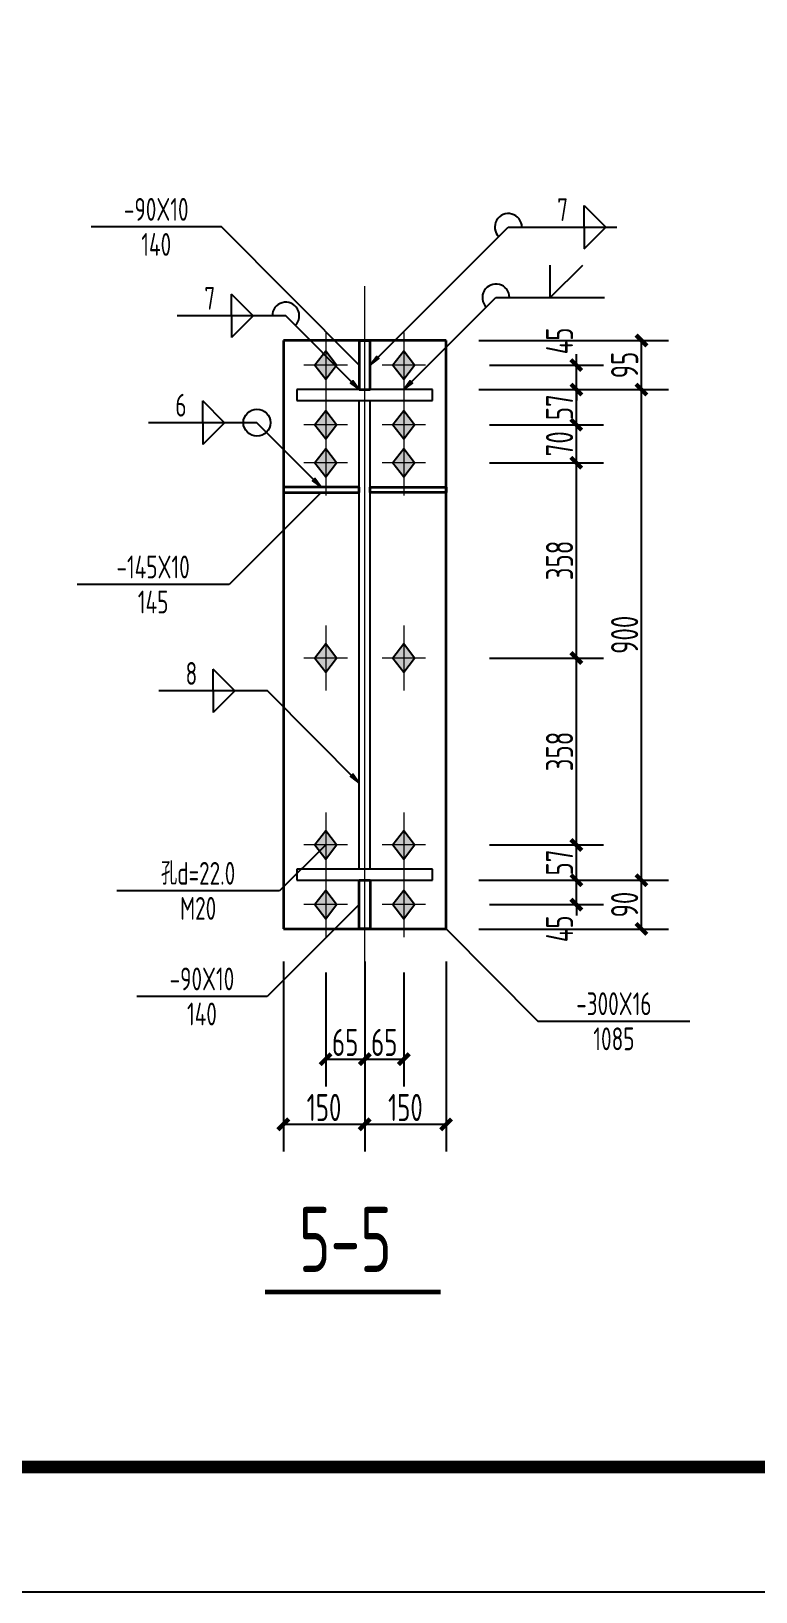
# Model space of a CAD drawing. Extents: x 69728788 to 150676229, y 15322671 to 43663798.
# Drawn here: x 75137929 to 75144606, y 19729393 to 19743778 of the extents above; entities that cross this region are included whole.
import ezdxf
from ezdxf.enums import TextEntityAlignment as Align

# ---------------------------------------------------------------- set-up
doc = ezdxf.new("R2010")
doc.units = 0
doc.header["$LTSCALE"] = 1000
doc.header["$MEASUREMENT"] = 0
doc.linetypes.add('线型6', pattern=[8.75, 5, -1.25, 1.25, -1.25])
doc.layers.get('0').update_dxf_attribs({"linetype": 'CONTINUOUS'})
doc.layers.get('DEFPOINTS').update_dxf_attribs({"linetype": 'CONTINUOUS'})
for name, color, linetype in [('10', 7, 'CONTINUOUS'), ('PUB_TITLE', 4, 'CONTINUOUS'), ('尺寸标注', 253, 'CONTINUOUS'), ('焊缝标注', 253, 'CONTINUOUS'), ('螺栓孔标注', 253, 'CONTINUOUS'), ('钢板标注', 253, 'CONTINUOUS')]:
    doc.layers.add(name, color=color, linetype=linetype)
doc.layers.add('20', color=2, linetype='CONTINUOUS', lineweight=35)
doc.styles.add('PkpmHz', font='Pkpmeng', dxfattribs={"width": 0.7, "bigfont": 'hztxt'})
doc.styles.add('TSSD_Rein', font='atssdeng.shx', dxfattribs={"width": 0.7, "bigfont": 'atssdchn.shx'})
doc.dimstyles.new('Pkpm_1.00', dxfattribs={"dimtxt": 250, "dimasz": 100, "dimexe": 250, "dimexo": 0.0625, "dimgap": 30, "dimtad": 1, "dimdec": 0, "dimrnd": 5, "dimzin": 0, "dimdsep": 46, "dimtxsty": 'PkpmHz', "dimblk1": 'ARCHTICK', "dimblk2": 'ARCHTICK', "dimsah": 1, "dimcen": 0.09, "dimadec": 0, "dimazin": 0, "dimtfac": 1, "dimtdec": 0, "dimtmove": 2, "dimatfit": 1, "dimfxl": 1, "dimtolj": 1, "dimtzin": 0, "dimarcsym": 0})

# ---------------------------------------------------------------- blocks, each defined once
blk = doc.blocks.new('_ArchTick')
at = {"color": 0, "linetype": 'ByBlock', "const_width": 0.4}
blk.add_lwpolyline([(-0.5, -0.5), (0.5, 0.5)], dxfattribs=at)
blk = doc.blocks.new('*D1142')
at = {"layer": 'DEFPOINTS', "color": 0, "linetype": 'Continuous'}
for p in [(75141752, 19740700), (75142952, 19740700), (75141752, 19740475)]:
    blk.add_point(p, dxfattribs=at)
at = {"layer": '尺寸标注', "color": 0, "linetype": 'Continuous', "lineweight": -2}
for p, q in [((75142952, 19740700), (75142952, 19740800)), ((75142152, 19740700), (75143202, 19740700)), ((75142952, 19740475), (75142952, 19740700)), ((75142152, 19740475), (75143202, 19740475)), ((75142952, 19740475), (75142952, 19740375))]:
    blk.add_line(p, q, dxfattribs=at)
at = {"layer": '尺寸标注', "color": 0, "linetype": 'Continuous', "lineweight": -2, "xscale": 100, "yscale": 100, "zscale": 100}
for p, rotation in [((75142952, 19740700), 270), ((75142952, 19740475), 90)]:
    blk.add_blockref('_ArchTick', p, dxfattribs=dict(at, rotation=rotation))
at = {"layer": '尺寸标注', "color": 0, "linetype": 'Continuous', "insert": (75142797, 19740923), "char_height": 250, "attachment_point": 5, "rotation": 90, "style": 'PkpmHz'}
blk.add_mtext('\\A1;45', dxfattribs=at)
blk = doc.blocks.new('*D1143')
at = {"layer": 'DEFPOINTS', "color": 0, "linetype": 'Continuous'}
for p in [(75141752, 19740475), (75142952, 19740475), (75141752, 19740150)]:
    blk.add_point(p, dxfattribs=at)
at = {"layer": '尺寸标注', "color": 0, "linetype": 'Continuous', "lineweight": -2}
for p, q in [((75142152, 19740475), (75143202, 19740475)), ((75142952, 19740150), (75142952, 19740475)), ((75142152, 19740150), (75143202, 19740150))]:
    blk.add_line(p, q, dxfattribs=at)
at = {"layer": '尺寸标注', "color": 0, "linetype": 'Continuous', "lineweight": -2, "xscale": 100, "yscale": 100, "zscale": 100}
for p, rotation in [((75142952, 19740475), 90), ((75142952, 19740150), 270)]:
    blk.add_blockref('_ArchTick', p, dxfattribs=dict(at, rotation=rotation))
at = {"layer": '尺寸标注', "color": 0, "linetype": 'Continuous', "insert": (75142797, 19740312), "char_height": 250, "attachment_point": 5, "rotation": 90, "style": 'PkpmHz'}
blk.add_mtext('\\A1;57', dxfattribs=at)
blk = doc.blocks.new('*D1144')
at = {"layer": 'DEFPOINTS', "color": 0, "linetype": 'Continuous'}
for p in [(75141752, 19740150), (75142952, 19740150), (75141752, 19739800)]:
    blk.add_point(p, dxfattribs=at)
at = {"layer": '尺寸标注', "color": 0, "linetype": 'Continuous', "lineweight": -2}
for p, q in [((75142152, 19740150), (75143202, 19740150)), ((75142952, 19739800), (75142952, 19740150)), ((75142152, 19739800), (75143202, 19739800))]:
    blk.add_line(p, q, dxfattribs=at)
at = {"layer": '尺寸标注', "color": 0, "linetype": 'Continuous', "lineweight": -2, "xscale": 100, "yscale": 100, "zscale": 100}
for p, rotation in [((75142952, 19740150), 90), ((75142952, 19739800), 270)]:
    blk.add_blockref('_ArchTick', p, dxfattribs=dict(at, rotation=rotation))
at = {"layer": '尺寸标注', "color": 0, "linetype": 'Continuous', "insert": (75142797, 19739975), "char_height": 250, "attachment_point": 5, "rotation": 90, "style": 'PkpmHz'}
blk.add_mtext('\\A1;70', dxfattribs=at)
blk = doc.blocks.new('*D1145')
at = {"layer": 'DEFPOINTS', "color": 0, "linetype": 'Continuous'}
for p in [(75141752, 19735952), (75142952, 19735952), (75141752, 19735727)]:
    blk.add_point(p, dxfattribs=at)
at = {"layer": '尺寸标注', "color": 0, "linetype": 'Continuous', "lineweight": -2}
for p, q in [((75142952, 19735952), (75142952, 19736052)), ((75142152, 19735952), (75143202, 19735952)), ((75142952, 19735727), (75142952, 19735952)), ((75142152, 19735727), (75143202, 19735727)), ((75142952, 19735727), (75142952, 19735627))]:
    blk.add_line(p, q, dxfattribs=at)
at = {"layer": '尺寸标注', "color": 0, "linetype": 'Continuous', "lineweight": -2, "xscale": 100, "yscale": 100, "zscale": 100}
for p, rotation in [((75142952, 19735952), 270), ((75142952, 19735727), 90)]:
    blk.add_blockref('_ArchTick', p, dxfattribs=dict(at, rotation=rotation))
at = {"layer": '尺寸标注', "color": 0, "linetype": 'Continuous', "insert": (75142797, 19735504), "char_height": 250, "attachment_point": 5, "rotation": 90, "style": 'PkpmHz'}
blk.add_mtext('\\A1;45', dxfattribs=at)
blk = doc.blocks.new('*D1146')
at = {"layer": 'DEFPOINTS', "color": 0, "linetype": 'Continuous'}
for p in [(75141752, 19736277), (75142952, 19736277), (75141752, 19735952)]:
    blk.add_point(p, dxfattribs=at)
at = {"layer": '尺寸标注', "color": 0, "linetype": 'Continuous', "lineweight": -2}
for p, q in [((75142152, 19736277), (75143202, 19736277)), ((75142952, 19735952), (75142952, 19736277)), ((75142152, 19735952), (75143202, 19735952))]:
    blk.add_line(p, q, dxfattribs=at)
at = {"layer": '尺寸标注', "color": 0, "linetype": 'Continuous', "lineweight": -2, "xscale": 100, "yscale": 100, "zscale": 100}
for p, rotation in [((75142952, 19736277), 90), ((75142952, 19735952), 270)]:
    blk.add_blockref('_ArchTick', p, dxfattribs=dict(at, rotation=rotation))
at = {"layer": '尺寸标注', "color": 0, "linetype": 'Continuous', "insert": (75142797, 19736115), "char_height": 250, "attachment_point": 5, "rotation": 90, "style": 'PkpmHz'}
blk.add_mtext('\\A1;57', dxfattribs=at)
blk = doc.blocks.new('*D1147')
at = {"layer": 'DEFPOINTS', "color": 0, "linetype": 'Continuous'}
for p in [(75141752, 19739800), (75142952, 19739800), (75141752, 19738000)]:
    blk.add_point(p, dxfattribs=at)
at = {"layer": '尺寸标注', "color": 0, "linetype": 'Continuous', "lineweight": -2}
for p, q in [((75142152, 19739800), (75143202, 19739800)), ((75142952, 19738000), (75142952, 19739800)), ((75142152, 19738000), (75143202, 19738000))]:
    blk.add_line(p, q, dxfattribs=at)
at = {"layer": '尺寸标注', "color": 0, "linetype": 'Continuous', "lineweight": -2, "xscale": 100, "yscale": 100, "zscale": 100}
for p, rotation in [((75142952, 19739800), 90), ((75142952, 19738000), 270)]:
    blk.add_blockref('_ArchTick', p, dxfattribs=dict(at, rotation=rotation))
at = {"layer": '尺寸标注', "color": 0, "linetype": 'Continuous', "insert": (75142797, 19738900), "char_height": 250, "attachment_point": 5, "rotation": 90, "style": 'PkpmHz'}
blk.add_mtext('\\A1;358', dxfattribs=at)
blk = doc.blocks.new('*D1148')
at = {"layer": 'DEFPOINTS', "color": 0, "linetype": 'Continuous'}
for p in [(75141752, 19738000), (75142952, 19738000), (75141752, 19736277)]:
    blk.add_point(p, dxfattribs=at)
at = {"layer": '尺寸标注', "color": 0, "linetype": 'Continuous', "lineweight": -2}
for p, q in [((75142152, 19738000), (75143202, 19738000)), ((75142952, 19736277), (75142952, 19738000)), ((75142152, 19736277), (75143202, 19736277))]:
    blk.add_line(p, q, dxfattribs=at)
at = {"layer": '尺寸标注', "color": 0, "linetype": 'Continuous', "lineweight": -2, "xscale": 100, "yscale": 100, "zscale": 100}
for p, rotation in [((75142952, 19738000), 90), ((75142952, 19736277), 270)]:
    blk.add_blockref('_ArchTick', p, dxfattribs=dict(at, rotation=rotation))
at = {"layer": '尺寸标注', "color": 0, "linetype": 'Continuous', "insert": (75142797, 19737139), "char_height": 250, "attachment_point": 5, "rotation": 90, "style": 'PkpmHz'}
blk.add_mtext('\\A1;358', dxfattribs=at)
blk = doc.blocks.new('*D1149')
at = {"layer": 'DEFPOINTS', "color": 0, "linetype": 'Continuous'}
for p in [(75140642, 19735502), (75141002, 19735502), (75141002, 19734302)]:
    blk.add_point(p, dxfattribs=at)
at = {"layer": '尺寸标注', "color": 0, "linetype": 'Continuous', "lineweight": -2}
for p, q in [((75140642, 19735102), (75140642, 19734052)), ((75141002, 19735102), (75141002, 19734052)), ((75140642, 19734302), (75141002, 19734302))]:
    blk.add_line(p, q, dxfattribs=at)
at = {"layer": '尺寸标注', "color": 0, "linetype": 'Continuous', "lineweight": -2, "xscale": 100, "yscale": 100, "zscale": 100, "rotation": 180}
blk.add_blockref('_ArchTick', (75140642, 19734302), dxfattribs=at)
at = {"layer": '尺寸标注', "color": 0, "linetype": 'Continuous', "lineweight": -2, "xscale": 100, "yscale": 100, "zscale": 100}
blk.add_blockref('_ArchTick', (75141002, 19734302), dxfattribs=at)
at = {"layer": '尺寸标注', "color": 0, "linetype": 'Continuous', "insert": (75140822, 19734457), "char_height": 250, "attachment_point": 5, "style": 'PkpmHz'}
blk.add_mtext('\\A1;65', dxfattribs=at)
blk = doc.blocks.new('*D1150')
at = {"layer": 'DEFPOINTS', "color": 0, "linetype": 'Continuous'}
for p in [(75141002, 19735502), (75141362, 19735502), (75141362, 19734302)]:
    blk.add_point(p, dxfattribs=at)
at = {"layer": '尺寸标注', "color": 0, "linetype": 'Continuous', "lineweight": -2}
for p, q in [((75141002, 19735102), (75141002, 19734052)), ((75141362, 19735102), (75141362, 19734052)), ((75141002, 19734302), (75141362, 19734302))]:
    blk.add_line(p, q, dxfattribs=at)
at = {"layer": '尺寸标注', "color": 0, "linetype": 'Continuous', "lineweight": -2, "xscale": 100, "yscale": 100, "zscale": 100, "rotation": 180}
blk.add_blockref('_ArchTick', (75141002, 19734302), dxfattribs=at)
at = {"layer": '尺寸标注', "color": 0, "linetype": 'Continuous', "lineweight": -2, "xscale": 100, "yscale": 100, "zscale": 100}
blk.add_blockref('_ArchTick', (75141362, 19734302), dxfattribs=at)
at = {"layer": '尺寸标注', "color": 0, "linetype": 'Continuous', "insert": (75141182, 19734457), "char_height": 250, "attachment_point": 5, "style": 'PkpmHz'}
blk.add_mtext('\\A1;65', dxfattribs=at)
blk = doc.blocks.new('*D1151')
at = {"layer": 'DEFPOINTS', "color": 0, "linetype": 'Continuous'}
for p in [(75140252, 19735502), (75141002, 19735502), (75141002, 19733702)]:
    blk.add_point(p, dxfattribs=at)
at = {"layer": '尺寸标注', "color": 0, "linetype": 'Continuous', "lineweight": -2}
for p, q in [((75140252, 19735202), (75140252, 19733452)), ((75141002, 19735202), (75141002, 19733452)), ((75140252, 19733702), (75141002, 19733702))]:
    blk.add_line(p, q, dxfattribs=at)
at = {"layer": '尺寸标注', "color": 0, "linetype": 'Continuous', "lineweight": -2, "xscale": 100, "yscale": 100, "zscale": 100, "rotation": 180}
blk.add_blockref('_ArchTick', (75140252, 19733702), dxfattribs=at)
at = {"layer": '尺寸标注', "color": 0, "linetype": 'Continuous', "lineweight": -2, "xscale": 100, "yscale": 100, "zscale": 100}
blk.add_blockref('_ArchTick', (75141002, 19733702), dxfattribs=at)
at = {"layer": '尺寸标注', "color": 0, "linetype": 'Continuous', "insert": (75140627, 19733857), "char_height": 250, "attachment_point": 5, "style": 'PkpmHz'}
blk.add_mtext('\\A1;150', dxfattribs=at)
blk = doc.blocks.new('*D1152')
at = {"layer": 'DEFPOINTS', "color": 0, "linetype": 'Continuous'}
for p in [(75141002, 19735502), (75141752, 19735502), (75141752, 19733702)]:
    blk.add_point(p, dxfattribs=at)
at = {"layer": '尺寸标注', "color": 0, "linetype": 'Continuous', "lineweight": -2}
for p, q in [((75141002, 19735202), (75141002, 19733452)), ((75141752, 19735202), (75141752, 19733452)), ((75141002, 19733702), (75141752, 19733702))]:
    blk.add_line(p, q, dxfattribs=at)
at = {"layer": '尺寸标注', "color": 0, "linetype": 'Continuous', "lineweight": -2, "xscale": 100, "yscale": 100, "zscale": 100, "rotation": 180}
blk.add_blockref('_ArchTick', (75141002, 19733702), dxfattribs=at)
at = {"layer": '尺寸标注', "color": 0, "linetype": 'Continuous', "lineweight": -2, "xscale": 100, "yscale": 100, "zscale": 100}
blk.add_blockref('_ArchTick', (75141752, 19733702), dxfattribs=at)
at = {"layer": '尺寸标注', "color": 0, "linetype": 'Continuous', "insert": (75141377, 19733857), "char_height": 250, "attachment_point": 5, "style": 'PkpmHz'}
blk.add_mtext('\\A1;150', dxfattribs=at)
blk = doc.blocks.new('*D1153')
at = {"layer": 'DEFPOINTS', "color": 0, "linetype": 'Continuous'}
for p in [(75141752, 19735952), (75143552, 19735952), (75141752, 19735502)]:
    blk.add_point(p, dxfattribs=at)
at = {"layer": '尺寸标注', "color": 0, "linetype": 'Continuous', "lineweight": -2}
for p, q in [((75142052, 19735952), (75143802, 19735952)), ((75143552, 19735502), (75143552, 19735952)), ((75142052, 19735502), (75143802, 19735502))]:
    blk.add_line(p, q, dxfattribs=at)
at = {"layer": '尺寸标注', "color": 0, "linetype": 'Continuous', "lineweight": -2, "xscale": 100, "yscale": 100, "zscale": 100}
for p, rotation in [((75143552, 19735952), 90), ((75143552, 19735502), 270)]:
    blk.add_blockref('_ArchTick', p, dxfattribs=dict(at, rotation=rotation))
at = {"layer": '尺寸标注', "color": 0, "linetype": 'Continuous', "insert": (75143397, 19735727), "char_height": 250, "attachment_point": 5, "rotation": 90, "style": 'PkpmHz'}
blk.add_mtext('\\A1;90', dxfattribs=at)
blk = doc.blocks.new('*D1154')
at = {"layer": 'DEFPOINTS', "color": 0, "linetype": 'Continuous'}
for p in [(75141752, 19740475), (75143552, 19740475), (75141752, 19735952)]:
    blk.add_point(p, dxfattribs=at)
at = {"layer": '尺寸标注', "color": 0, "linetype": 'Continuous', "lineweight": -2}
for p, q in [((75142052, 19740475), (75143802, 19740475)), ((75143552, 19735952), (75143552, 19740475)), ((75142052, 19735952), (75143802, 19735952))]:
    blk.add_line(p, q, dxfattribs=at)
at = {"layer": '尺寸标注', "color": 0, "linetype": 'Continuous', "lineweight": -2, "xscale": 100, "yscale": 100, "zscale": 100}
for p, rotation in [((75143552, 19740475), 90), ((75143552, 19735952), 270)]:
    blk.add_blockref('_ArchTick', p, dxfattribs=dict(at, rotation=rotation))
at = {"layer": '尺寸标注', "color": 0, "linetype": 'Continuous', "insert": (75143397, 19738214), "char_height": 250, "attachment_point": 5, "rotation": 90, "style": 'PkpmHz'}
blk.add_mtext('\\A1;900', dxfattribs=at)
blk = doc.blocks.new('*D1155')
at = {"layer": 'DEFPOINTS', "color": 0, "linetype": 'Continuous'}
for p in [(75141752, 19740927), (75143552, 19740927), (75141752, 19740475)]:
    blk.add_point(p, dxfattribs=at)
at = {"layer": '尺寸标注', "color": 0, "linetype": 'Continuous', "lineweight": -2}
for p, q in [((75142052, 19740927), (75143802, 19740927)), ((75143552, 19740475), (75143552, 19740927)), ((75142052, 19740475), (75143802, 19740475))]:
    blk.add_line(p, q, dxfattribs=at)
at = {"layer": '尺寸标注', "color": 0, "linetype": 'Continuous', "lineweight": -2, "xscale": 100, "yscale": 100, "zscale": 100}
for p, rotation in [((75143552, 19740927), 90), ((75143552, 19740475), 270)]:
    blk.add_blockref('_ArchTick', p, dxfattribs=dict(at, rotation=rotation))
at = {"layer": '尺寸标注', "color": 0, "linetype": 'Continuous', "insert": (75143397, 19740701), "char_height": 250, "attachment_point": 5, "rotation": 90, "style": 'PkpmHz'}
blk.add_mtext('\\A1;95', dxfattribs=at)

msp = doc.modelspace()

# ---------------------------------------------------------------- hatches: boundary and pattern name
at = {"layer": '10'}
for points in [[(75140642, 19740829.7), (75140542, 19740699.7), (75140642, 19740569.7), (75140742, 19740699.7)], [(75141362, 19740829.7), (75141262, 19740699.7), (75141362, 19740569.7), (75141462, 19740699.7)], [(75140642, 19740279.7), (75140542, 19740149.7), (75140642, 19740019.7), (75140742, 19740149.7)], [(75141362, 19740279.7), (75141262, 19740149.7), (75141362, 19740019.7), (75141462, 19740149.7)], [(75140642, 19739929.7), (75140542, 19739799.7), (75140642, 19739669.7), (75140742, 19739799.7)], [(75141362, 19739929.7), (75141262, 19739799.7), (75141362, 19739669.7), (75141462, 19739799.7)], [(75140642, 19738129.7), (75140542, 19737999.7), (75140642, 19737869.7), (75140742, 19737999.7)], [(75141362, 19738129.7), (75141262, 19737999.7), (75141362, 19737869.7), (75141462, 19737999.7)], [(75140642, 19736407.3), (75140542, 19736277.3), (75140642, 19736147.3), (75140742, 19736277.3)], [(75141362, 19736407.3), (75141262, 19736277.3), (75141362, 19736147.3), (75141462, 19736277.3)], [(75140642, 19735857.3), (75140542, 19735727.3), (75140642, 19735597.3), (75140742, 19735727.3)], [(75141362, 19735857.3), (75141262, 19735727.3), (75141362, 19735597.3), (75141462, 19735727.3)]]:
    msp.add_hatch(color=1, dxfattribs=at).paths.add_polyline_path(points)
at = {"layer": '焊缝标注'}
for points in [[(75141052, 19740699.7), (75141133.3, 19740759.8), (75141112.1, 19740781)], [(75140952, 19740474.7), (75140892, 19740556.1), (75140870.7, 19740534.9)], [(75141362, 19740474.7), (75141443.3, 19740534.8), (75141422.1, 19740556)], [(75140602, 19739574.7), (75140542, 19739656.1), (75140520.7, 19739634.9)], [(75140952, 19736847.1), (75140892, 19736928.5), (75140870.7, 19736907.3)]]:
    msp.add_hatch(color=256, dxfattribs=at).paths.add_polyline_path(points)

# ---------------------------------------------------------------- linework, layer by layer
at = {"layer": '10', "linetype": '线型6', "lineweight": 18, "ltscale": 100}
msp.add_line((75141002, 19735002.3), (75141002, 19741427.3), dxfattribs=at)
at = {"layer": '10', "color": 9, "lineweight": 18, "ltscale": 100}
for p, q in [((75140642, 19740999.7), (75140642, 19740399.7)), ((75141362, 19740999.7), (75141362, 19740399.7)), ((75140842, 19740699.7), (75140442, 19740699.7)), ((75141562, 19740699.7), (75141162, 19740699.7)), ((75140642, 19740449.7), (75140642, 19739849.7)), ((75141362, 19740449.7), (75141362, 19739849.7)), ((75140842, 19740149.7), (75140442, 19740149.7)), ((75140642, 19740099.7), (75140642, 19739499.7)), ((75141562, 19740149.7), (75141162, 19740149.7)), ((75141362, 19740099.7), (75141362, 19739499.7)), ((75140842, 19739799.7), (75140442, 19739799.7)), ((75141562, 19739799.7), (75141162, 19739799.7)), ((75140642, 19738299.7), (75140642, 19737699.7)), ((75141362, 19738299.7), (75141362, 19737699.7)), ((75140842, 19737999.7), (75140442, 19737999.7)), ((75141562, 19737999.7), (75141162, 19737999.7)), ((75140642, 19736577.3), (75140642, 19735977.3)), ((75141362, 19736577.3), (75141362, 19735977.3)), ((75140842, 19736277.3), (75140442, 19736277.3)), ((75141562, 19736277.3), (75141162, 19736277.3)), ((75140642, 19736027.3), (75140642, 19735427.3)), ((75141362, 19736027.3), (75141362, 19735427.3)), ((75140842, 19735727.3), (75140442, 19735727.3)), ((75141562, 19735727.3), (75141162, 19735727.3))]:
    msp.add_line(p, q, dxfattribs=at)
at = {"layer": '10', "color": 3, "ltscale": 100}
for p, q in [((75141627, 19740474.7), (75140377, 19740474.7)), ((75140377, 19740474.7), (75140377, 19740374.7)), ((75140377, 19740374.7), (75141627, 19740374.7)), ((75140952, 19736052.3), (75140952, 19740374.7)), ((75141052, 19736052.3), (75141052, 19740374.7)), ((75141627, 19740374.7), (75141627, 19740474.7)), ((75141627, 19736052.3), (75140377, 19736052.3)), ((75140377, 19736052.3), (75140377, 19735952.3)), ((75141627, 19735952.3), (75141627, 19736052.3)), ((75140377, 19735952.3), (75141627, 19735952.3))]:
    msp.add_line(p, q, dxfattribs=at)
at = {"layer": '10', "color": 1, "linetype": 'Continuous'}
for points in [[(75140642, 19740829.7), (75140542, 19740699.7), (75140642, 19740569.7), (75140742, 19740699.7)], [(75141362, 19740829.7), (75141262, 19740699.7), (75141362, 19740569.7), (75141462, 19740699.7)], [(75140642, 19740279.7), (75140542, 19740149.7), (75140642, 19740019.7), (75140742, 19740149.7)], [(75141362, 19740279.7), (75141262, 19740149.7), (75141362, 19740019.7), (75141462, 19740149.7)], [(75140642, 19739929.7), (75140542, 19739799.7), (75140642, 19739669.7), (75140742, 19739799.7)], [(75141362, 19739929.7), (75141262, 19739799.7), (75141362, 19739669.7), (75141462, 19739799.7)], [(75140642, 19738129.7), (75140542, 19737999.7), (75140642, 19737869.7), (75140742, 19737999.7)], [(75141362, 19738129.7), (75141262, 19737999.7), (75141362, 19737869.7), (75141462, 19737999.7)], [(75140642, 19736407.3), (75140542, 19736277.3), (75140642, 19736147.3), (75140742, 19736277.3)], [(75141362, 19736407.3), (75141262, 19736277.3), (75141362, 19736147.3), (75141462, 19736277.3)], [(75140642, 19735857.3), (75140542, 19735727.3), (75140642, 19735597.3), (75140742, 19735727.3)], [(75141362, 19735857.3), (75141262, 19735727.3), (75141362, 19735597.3), (75141462, 19735727.3)]]:
    msp.add_lwpolyline(points, close=True, dxfattribs=at)
at = {"layer": '10', "const_width": 45}
msp.add_lwpolyline([(75140082.6, 19732155.9), (75141702.6, 19732155.9)], dxfattribs=at)
at = {"layer": '20', "ltscale": 100}
for p, q in [((75141752, 19740927.3), (75140252, 19740927.3)), ((75140252, 19740927.3), (75140252, 19735502.3)), ((75141052, 19740924.7), (75140952, 19740924.7)), ((75140952, 19740924.7), (75140952, 19740474.7)), ((75141052, 19740474.7), (75141052, 19740924.7)), ((75141752, 19735502.3), (75141752, 19740927.3)), ((75140952, 19740474.7), (75141052, 19740474.7)), ((75140952, 19739574.7), (75140252, 19739574.7)), ((75140252, 19739574.7), (75140252, 19739524.7)), ((75140252, 19739524.7), (75140952, 19739524.7)), ((75140952, 19739524.7), (75140952, 19739574.7)), ((75141052, 19739574.7), (75141752, 19739574.7)), ((75141052, 19739524.7), (75141052, 19739574.7)), ((75141752, 19739524.7), (75141052, 19739524.7)), ((75141752, 19739574.7), (75141752, 19739524.7)), ((75140952, 19735952.3), (75141052, 19735952.3)), ((75140952, 19735502.3), (75140952, 19735952.3)), ((75141052, 19735952.3), (75141052, 19735502.3)), ((75140252, 19735502.3), (75141752, 19735502.3)), ((75141052, 19735502.3), (75140952, 19735502.3))]:
    msp.add_line(p, q, dxfattribs=at)
at = {"layer": 'PUB_TITLE'}
msp.add_lwpolyline([(75107584.3, 19729392.8), (75325164.3, 19729392.8), (75325164.3, 19797702.8), (75107584.3, 19797702.8)], close=True, dxfattribs=at)
at = {"layer": 'PUB_TITLE', "const_width": 115}
msp.add_lwpolyline([(75110459.3, 19730542.8), (75324014.3, 19730542.8), (75324014.3, 19796552.8), (75110459.3, 19796552.8)], close=True, dxfattribs=at)
at = {"layer": '焊缝标注', "ltscale": 100}
for p, q in [((75143025.3, 19742172), (75143225.3, 19741972)), ((75143025.3, 19741972), (75143025.3, 19742172)), ((75141052, 19740699.7), (75142325.3, 19741972)), ((75142325.3, 19741972), (75143325.3, 19741972)), ((75143025.3, 19741772), (75143225.3, 19741972)), ((75143025.3, 19741972), (75143025.3, 19741772)), ((75142710.8, 19741322.9), (75142710.8, 19741622.9)), ((75142710.8, 19741322.9), (75143010.8, 19741622.9)), ((75139974, 19741154.4), (75139774, 19741354.4)), ((75139774, 19741154.4), (75139774, 19741354.4)), ((75141362, 19740474.7), (75142210.8, 19741322.9)), ((75142210.8, 19741322.9), (75143210.8, 19741322.9)), ((75140274, 19741154.4), (75139274, 19741154.4)), ((75139974, 19741154.4), (75139774, 19740954.4)), ((75139774, 19741154.4), (75139774, 19740954.4)), ((75140952, 19740474.7), (75140274, 19741154.4)), ((75139708.7, 19740169.4), (75139508.7, 19740369.4)), ((75139508.7, 19740169.4), (75139508.7, 19740369.4)), ((75140008.7, 19740169.4), (75139008.7, 19740169.4)), ((75139708.7, 19740169.4), (75139508.7, 19739969.4)), ((75139508.7, 19740169.4), (75139508.7, 19739969.4)), ((75140602, 19739574.7), (75140008.7, 19740169.4)), ((75139804.5, 19737696.6), (75139604.5, 19737896.6)), ((75139604.5, 19737696.6), (75139604.5, 19737896.6)), ((75140104.5, 19737696.6), (75139104.5, 19737696.6)), ((75139804.5, 19737696.6), (75139604.5, 19737496.6)), ((75139604.5, 19737696.6), (75139604.5, 19737496.6)), ((75140952, 19736847.1), (75140104.5, 19737696.6))]:
    msp.add_line(p, q, dxfattribs=at)
at = {"layer": '焊缝标注', "linetype": 'Continuous'}
for points in [[(75141052, 19740699.7), (75141133.3, 19740759.8), (75141112.1, 19740781)], [(75140952, 19740474.7), (75140892, 19740556.1), (75140870.7, 19740534.9)], [(75141362, 19740474.7), (75141443.3, 19740534.8), (75141422.1, 19740556)], [(75140602, 19739574.7), (75140542, 19739656.1), (75140520.7, 19739634.9)], [(75140952, 19736847.1), (75140892, 19736928.5), (75140870.7, 19736907.3)]]:
    msp.add_lwpolyline(points, close=True, dxfattribs=at)
at = {"layer": '焊缝标注', "ltscale": 100}
msp.add_circle((75140008.7, 19740169.4), 125, dxfattribs=at)
for centre, start, end in [((75142325.3, 19741972), 0, 224.97719), ((75142210.8, 19741322.9), 0, 224.97719), ((75140274, 19741154.4), 314.93155, 180)]:
    msp.add_arc(centre, 125, start, end, dxfattribs=at)
at = {"layer": '螺栓孔标注', "ltscale": 100}
for p, q in [((75140642, 19736277.3), (75140216.9, 19735853.9)), ((75140216.9, 19735853.9), (75138716.9, 19735853.9))]:
    msp.add_line(p, q, dxfattribs=at)
at = {"layer": '螺栓孔标注', "ltscale": 100, "const_width": 10}
msp.add_lwpolyline([(75140647, 19736277.3, 1), (75140637, 19736277.3, 1)], format="xyb", close=True, dxfattribs=at)
at = {"layer": '钢板标注', "ltscale": 100}
for p, q in [((75139680.7, 19741974), (75138480.7, 19741974)), ((75140952, 19740699.7), (75139680.7, 19741974)), ((75140602, 19739524.7), (75139751.8, 19738677.9)), ((75139751.8, 19738677.9), (75138351.8, 19738677.9)), ((75140952, 19735727.3), (75140101.8, 19734880.5)), ((75141752, 19735502.3), (75142598.1, 19734651.4)), ((75140101.8, 19734880.5), (75138901.8, 19734880.5)), ((75142598.1, 19734651.4), (75143998.1, 19734651.4))]:
    msp.add_line(p, q, dxfattribs=at)
at = {"layer": '钢板标注', "ltscale": 100, "const_width": 10}
for points in [[(75140957, 19740699.7, 1), (75140947, 19740699.7, 1)], [(75140607, 19739524.7, 1), (75140597, 19739524.7, 1)], [(75140957, 19735727.3, 1), (75140947, 19735727.3, 1)], [(75141757, 19735502.3, 1), (75141747, 19735502.3, 1)]]:
    msp.add_lwpolyline(points, format="xyb", close=True, dxfattribs=at)

# ---------------------------------------------------------------- texts
at = {"layer": '10', "style": 'TSSD_Rein', "width": 0.7}
msp.add_text('5-5', height=600, dxfattribs=at).set_placement((75140395.4, 19732341.4))
at = {"layer": '焊缝标注', "style": 'PkpmHz', "width": 0.71}
for s, p in [('7', (75142825.3, 19742028.6)), ('7', (75139574, 19741211)), ('6', (75139308.7, 19740226)), ('8', (75139404.5, 19737753.2))]:
    msp.add_text(s, height=210, dxfattribs=at).set_placement(p, align=Align.CENTER)
at = {"layer": '螺栓孔标注', "style": 'PkpmHz', "width": 0.71}
msp.add_text('孔d=22.0', height=210, dxfattribs=at).set_placement((75139466.9, 19735910.5), align=Align.CENTER)
msp.add_text('M20', height=210, dxfattribs=at).set_placement((75139466.9, 19735797.3), align=Align.TOP_CENTER)
at = {"layer": '钢板标注', "style": 'PkpmHz', "width": 0.71}
for s, p in [('-90X10', (75139080.7, 19742030.7)), ('-145X10', (75139051.8, 19738734.5)), ('-90X10', (75139501.8, 19734937.1)), ('-300X16', (75143298.1, 19734708.1))]:
    msp.add_text(s, height=210, dxfattribs=at).set_placement(p, align=Align.CENTER)
for s, p in [('140', (75139080.7, 19741917.4)), ('145', (75139051.8, 19738621.3)), ('140', (75139501.8, 19734823.9)), ('1085', (75143298.1, 19734594.8))]:
    msp.add_text(s, height=210, dxfattribs=at).set_placement(p, align=Align.TOP_CENTER)

# ---------------------------------------------------------------- dimensions: what is measured, and where the dimension line sits
at = {"layer": '尺寸标注', "linetype": 'Continuous'}
for base, p1, p2, picture, middle in [((75142952, 19740699.7), (75141752, 19740474.7), (75141752, 19740699.7), '*D1142', (75142796.7, 19740923.4)), ((75142952, 19735952.3), (75141752, 19735727.3), (75141752, 19735952.3), '*D1145', (75142796.7, 19735503.7))]:
    dim = msp.add_linear_dim(base=base, p1=p1, p2=p2, angle=90, text='45', dimstyle='Pkpm_1.00', override={"dimexo": 400, "dimtih": 0, "dimtoh": 0}, dxfattribs=at)
    dim.commit()
    dim.dimension.update_dxf_attribs({"geometry": picture, "text_midpoint": middle, "dimtype": 160})
for base, p1, p2, text, override, picture, middle in [((75143552, 19740927.3), (75141752, 19740474.7), (75141752, 19740927.3), '95', {"dimexo": 300, "dimtih": 0, "dimtoh": 0}, '*D1155', (75143397, 19740701)), ((75142952, 19740474.7), (75141752, 19740149.7), (75141752, 19740474.7), '57', {"dimexo": 400, "dimtih": 0, "dimtoh": 0}, '*D1143', (75142797, 19740312.2)), ((75143552, 19740474.7), (75141752, 19735952.3), (75141752, 19740474.7), '900', {"dimexo": 300, "dimtih": 0, "dimtoh": 0}, '*D1154', (75143397, 19738213.5)), ((75142952, 19740149.7), (75141752, 19739799.7), (75141752, 19740149.7), '70', {"dimexo": 400, "dimtih": 0, "dimtoh": 0}, '*D1144', (75142797, 19739974.7)), ((75142952, 19739799.7), (75141752, 19737999.7), (75141752, 19739799.7), '358', {"dimexo": 400, "dimtih": 0, "dimtoh": 0}, '*D1147', (75142797, 19738899.7)), ((75142952, 19737999.7), (75141752, 19736277.3), (75141752, 19737999.7), '358', {"dimexo": 400, "dimtih": 0, "dimtoh": 0}, '*D1148', (75142797, 19737138.5)), ((75142952, 19736277.3), (75141752, 19735952.3), (75141752, 19736277.3), '57', {"dimexo": 400, "dimtih": 0, "dimtoh": 0}, '*D1146', (75142797, 19736114.8)), ((75143552, 19735952.3), (75141752, 19735502.3), (75141752, 19735952.3), '90', {"dimexo": 300, "dimtih": 0, "dimtoh": 0}, '*D1153', (75143397, 19735727.3))]:
    dim = msp.add_linear_dim(base=base, p1=p1, p2=p2, angle=90, text=text, dimstyle='Pkpm_1.00', override=override, dxfattribs=at)
    dim.commit()
    dim.dimension.update_dxf_attribs({"geometry": picture, "text_midpoint": middle})
for base, p1, p2, text, override, picture, middle in [((75141002, 19733702.3), (75140252, 19735502.3), (75141002, 19735502.3), '150', {"dimexo": 300, "dimtih": 0, "dimtoh": 0}, '*D1151', (75140627, 19733857.3)), ((75141002, 19734302.3), (75140642, 19735502.3), (75141002, 19735502.3), '65', {"dimexo": 400, "dimtih": 0, "dimtoh": 0}, '*D1149', (75140822, 19734457.3)), ((75141362, 19734302.3), (75141002, 19735502.3), (75141362, 19735502.3), '65', {"dimexo": 400, "dimtih": 0, "dimtoh": 0}, '*D1150', (75141182, 19734457.3)), ((75141752, 19733702.3), (75141002, 19735502.3), (75141752, 19735502.3), '150', {"dimexo": 300, "dimtih": 0, "dimtoh": 0}, '*D1152', (75141377, 19733857.3))]:
    dim = msp.add_linear_dim(base=base, p1=p1, p2=p2, text=text, dimstyle='Pkpm_1.00', override=override, dxfattribs=at)
    dim.commit()
    dim.dimension.update_dxf_attribs({"geometry": picture, "text_midpoint": middle})

doc.saveas('drawing.dxf')
